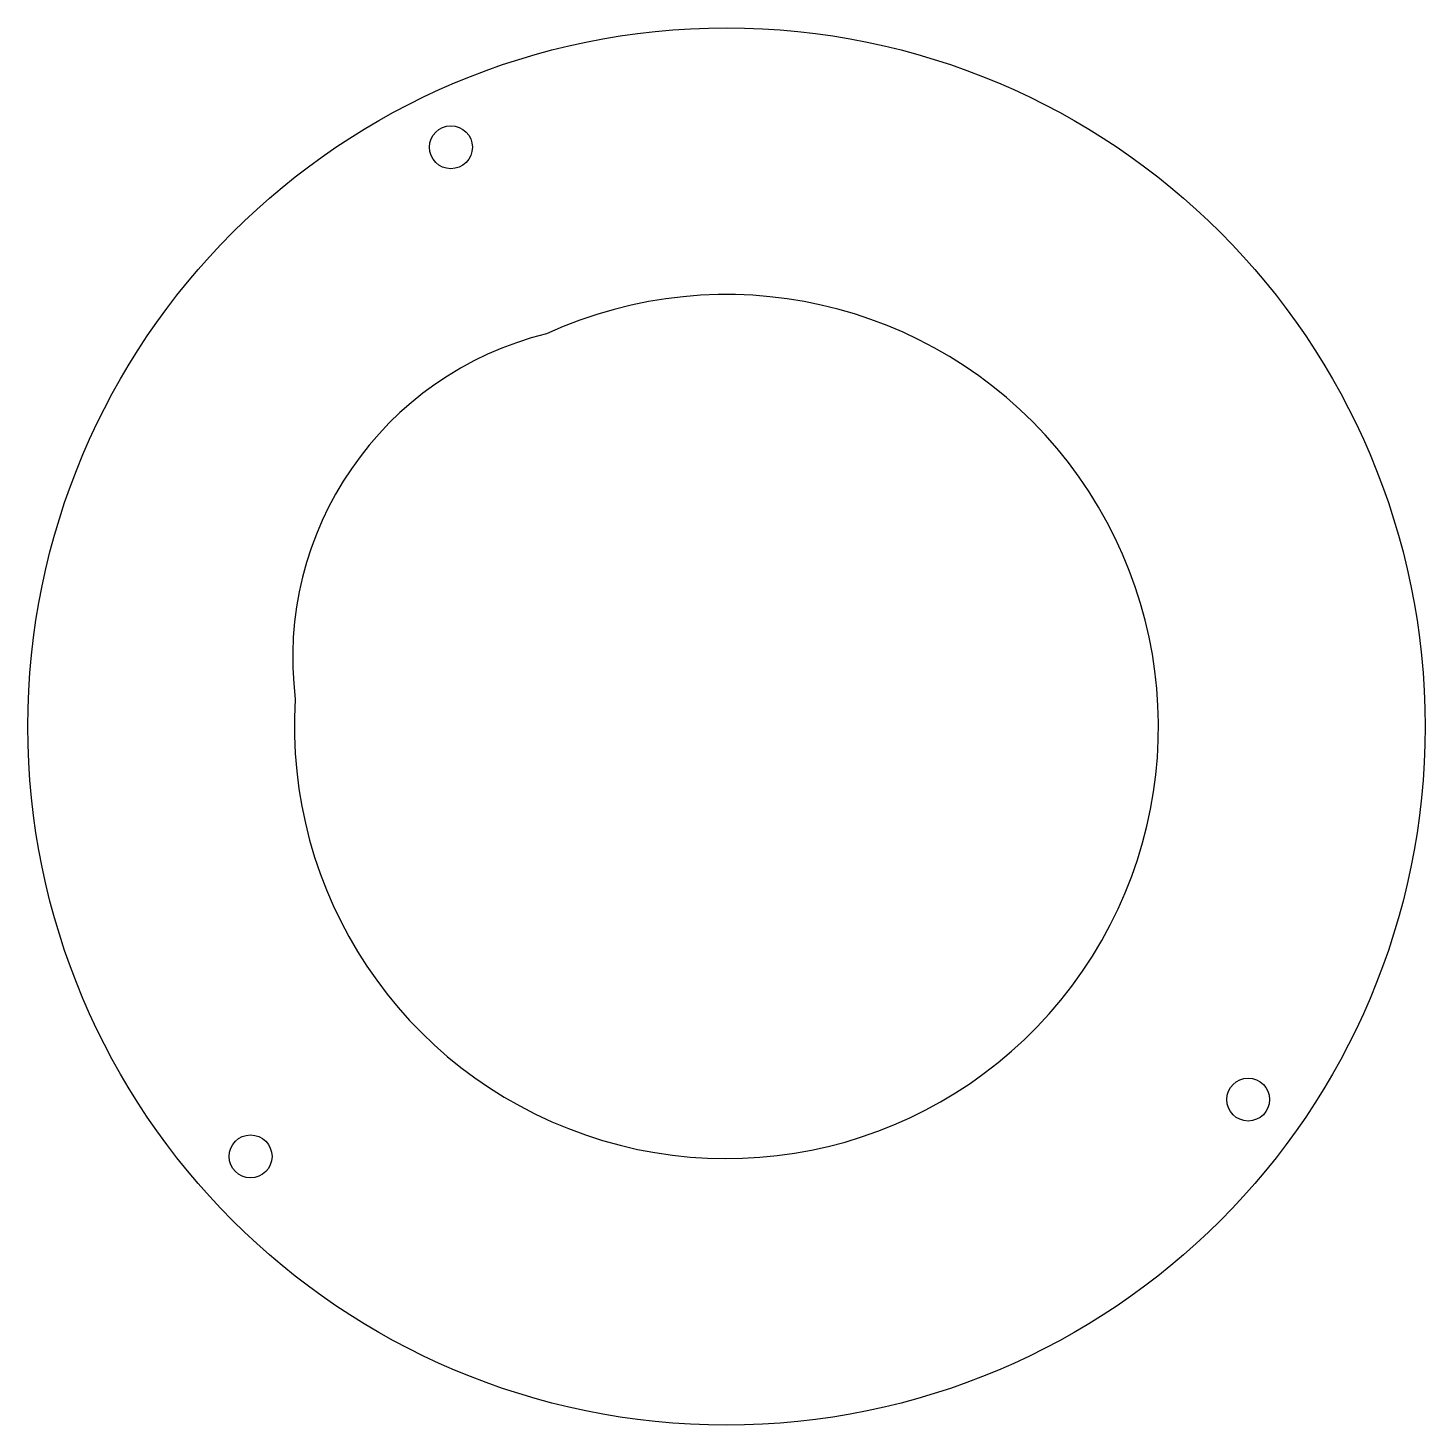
# Model space of a CAD drawing. Header units: millimetres. Extents: x -73 to 73, y -73 to 73.
import ezdxf

# ---------------------------------------------------------------- set-up
doc = ezdxf.new("R2010")
doc.units = ezdxf.units.MM

msp = doc.modelspace()

# ---------------------------------------------------------------- linework, layer by layer
msp.add_lwpolyline([(-45.23, 2.85, 3.619964), (-18.88, 41.19, 0.380382)], format="xyb", close=True)
for centre, radius in [((0, 0), 73.27), ((-28.9, 60.75), 2.25), ((54.72, -39.13), 2.25), ((-49.92, -45.09), 2.25)]:
    msp.add_circle(centre, radius)

doc.saveas('drawing.dxf')
